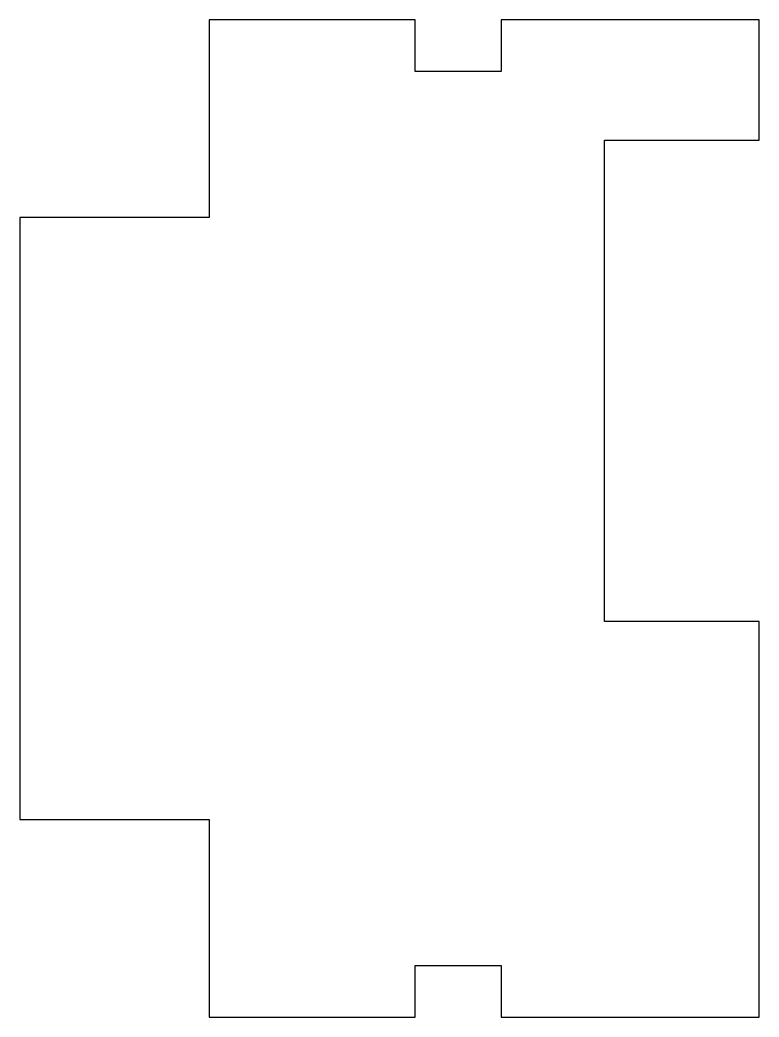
# Model space of a CAD drawing. Header units: millimetres. Extents: x -42.9 to 0.1, y 69.3 to 127.3.
import ezdxf

# ---------------------------------------------------------------- set-up
doc = ezdxf.new("R2010")
doc.units = ezdxf.units.MM

msp = doc.modelspace()

# ---------------------------------------------------------------- linework, layer by layer
msp.add_lwpolyline([(-8.874, 92.253), (-8.874, 120.253), (0.126, 120.253), (0.126, 127.253), (-14.874, 127.253), (-14.874, 124.253), (-19.874, 124.253), (-19.874, 127.253), (-31.874, 127.253), (-31.874, 115.753), (-42.874, 115.753), (-42.874, 80.753), (-31.874, 80.753), (-31.874, 69.253), (-19.874, 69.253), (-19.874, 72.253), (-14.874, 72.253), (-14.874, 69.253), (0.126, 69.253), (0.126, 92.253)], close=True)

doc.saveas('drawing.dxf')
